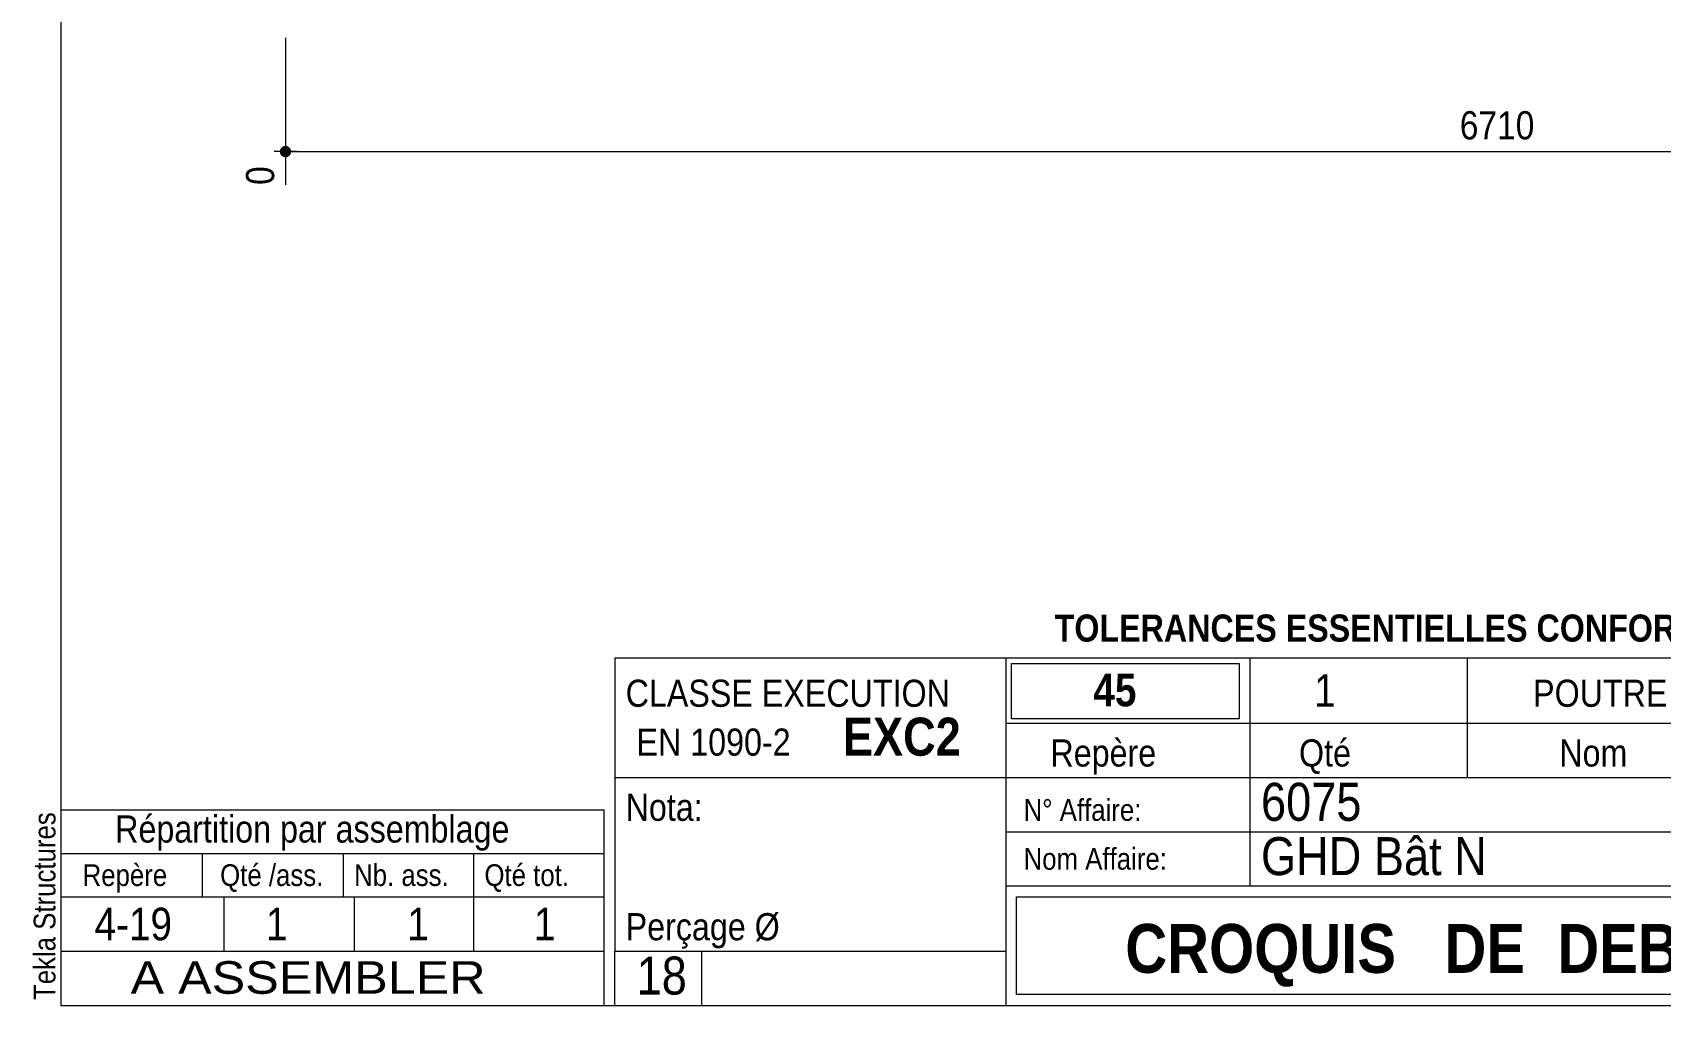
# Model space of a CAD drawing. Header units: millimetres. Extents: x 2 to 287, y 5 to 195.
# Drawn here: x 2.4 to 152.3, y 5 to 94.6 of the extents above; entities that cross this region are included whole.
import ezdxf

# ---------------------------------------------------------------- set-up
doc = ezdxf.new("R2010")
doc.units = ezdxf.units.MM
for name, color, linetype, lineweight in [('Autre type objet', 1, 'Continuous', 0), ('Cotation', 7, 'Continuous', 0), ('Feuille dessin', 5, 'Continuous', 0)]:
    doc.layers.add(name, color=color, linetype=linetype, lineweight=lineweight)
doc.styles.add('ARIAL', font='ARIAL.TTF')
doc.styles.add('ARIAL_BOLD', font='ARIALBD.TTF')
doc.styles.add('ARIAL_NARROW', font='ARIAL.TTF')

# ---------------------------------------------------------------- blocks, each defined once
blk = doc.blocks.new('*A23')
at = {"layer": 'Feuille dessin', "linetype": 'Continuous', "lineweight": 0}
for p, q in [((5, 195), (5, 5)), ((5, 5), (282, 5))]:
    blk.add_line(p, q, dxfattribs=at)
at = {"layer": 'Feuille dessin', "style": 'ARIAL', "width": 0.85}
blk.add_text('Tekla Structures', height=2, rotation=90, dxfattribs=at).set_placement((4.5, 5.5))
blk = doc.blocks.new('*A24')
at = {"layer": 'Autre type objet', "linetype": 'Continuous', "lineweight": 0}
for p, q in [((5, 23), (55, 23)), ((5, 23), (5, 15)), ((55, 23), (55, 15)), ((5, 19), (55, 19)), ((18, 19), (18, 15)), ((31, 19), (31, 15)), ((43, 19), (43, 15)), ((5, 15), (55, 15)), ((5, 15), (5, 10)), ((20, 15), (20, 10)), ((32, 15), (32, 10)), ((43, 15), (43, 10)), ((55, 15), (55, 10)), ((5, 10), (55, 10))]:
    blk.add_line(p, q, dxfattribs=at)
at = {"layer": 'Autre type objet', "style": 'ARIAL', "width": 0.85}
for s, height, p in [('Répartition par assemblage', 2.5, (10, 20)), ('Repère', 2, (7, 16)), ('Qté /ass.', 2, (19.663086, 16)), ('Nb. ass.', 2, (32, 16)), ('Qté tot.', 2, (44, 16)), ('4-19', 3, (8.103027, 11)), ('1', 3, (23.885986, 11)), ('1', 3, (36.889404, 11)), ('1', 3, (48.551514, 11))]:
    blk.add_text(s, height=height, dxfattribs=at).set_placement(p)
blk = doc.blocks.new('*A26')
at = {"layer": 'Autre type objet', "linetype": 'Continuous', "lineweight": 0}
for p, q in [((56, 37), (92, 37)), ((56, 37), (56, 10)), ((92, 37), (92, 10)), ((56, 26), (92, 26)), ((56, 10), (92, 10)), ((56, 5), (56, 10)), ((64, 5), (64, 10)), ((56, 5), (64, 5))]:
    blk.add_line(p, q, dxfattribs=at)
at = {"layer": 'Autre type objet', "width": 0.85}
for s, height, style, p in [('CLASSE EXECUTION', 2.5, 'ARIAL', (57, 32.5)), ('EXC2', 3.5, 'ARIAL_BOLD', (77, 28)), ('EN 1090-2', 2.5, 'ARIAL', (58, 28)), ('Nota:', 2.5, 'ARIAL', (57, 22)), ('Perçage Ø', 2.5, 'ARIAL', (57, 11)), ('18', 3.5, 'ARIAL_NARROW', (58.014234, 6))]:
    blk.add_text(s, height=height, dxfattribs=dict(at, style=style)).set_placement(p)
blk = doc.blocks.new('*A27')
at = {"layer": 'Autre type objet', "linetype": 'Continuous', "lineweight": 0}
for p, q in [((92, 37), (282, 37)), ((92, 37), (92, 31)), ((92.51953, 36.5), (113.5, 36.5)), ((92.51953, 31.394341), (92.51953, 36.5)), ((113.5, 36.5), (113.5, 31.394341)), ((114.5, 31), (114.5, 37)), ((134.5, 31), (134.5, 37)), ((92, 31), (282, 31)), ((92, 31), (92, 5)), ((113.5, 31.394341), (92.51953, 31.394341)), ((114.5, 16), (114.5, 31)), ((134.5, 26), (134.5, 31)), ((92, 26), (282, 26)), ((92, 21), (241.327069, 20.935451)), ((92, 16), (181, 16)), ((93, 15), (180, 15)), ((93, 6), (93, 15)), ((180, 6), (93, 6)), ((92, 5), (282, 5))]:
    blk.add_line(p, q, dxfattribs=at)
at = {"layer": 'Autre type objet', "width": 0.85}
for s, height, style, p in [('TOLERANCES ESSENTIELLES CONFORMES A LA NORME 1090-1', 2.5, 'ARIAL_BOLD', (96.5, 38.5)), ('45', 3, 'ARIAL_BOLD', (100.064045, 32.540141)), ('1', 3, 'ARIAL', (120.389893, 32.5)), ('POUTRE', 2.5, 'ARIAL', (140.551758, 32.5)), ('Repère', 2.5, 'ARIAL', (96.112978, 27)), ('Qté', 2.5, 'ARIAL', (119, 27)), ('Nom', 2.5, 'ARIAL', (142.961426, 27)), ('6075', 3.5, 'ARIAL', (115.5, 22)), ('N° Affaire:', 2, 'ARIAL', (93.640566, 22)), ('Nom Affaire:', 2, 'ARIAL', (93.640566, 17.5)), ('GHD Bât N', 3.5, 'ARIAL', (115.5, 17)), ('CROQUIS   DE  DEBIT', 4.5, 'ARIAL_BOLD', (103, 8))]:
    blk.add_text(s, height=height, dxfattribs=dict(at, style=style)).set_placement(p)
blk = doc.blocks.new('*A28')
at = {"layer": 'Autre type objet', "linetype": 'Continuous', "lineweight": 0}
for p, q in [((5, 10), (55, 10)), ((5, 10), (5, 5)), ((55, 10), (55, 5)), ((5, 5), (55, 5))]:
    blk.add_line(p, q, dxfattribs=at)
at = {"layer": 'Autre type objet', "style": 'ARIAL', "width": 1.105}
blk.add_text('A ASSEMBLER', height=3, dxfattribs=at).set_placement((11.423651, 6.073465))
blk = doc.blocks.new('*A64')
at = {"layer": 'Cotation'}
blk.add_hatch(color=256, dxfattribs=at).paths.add_polyline_path([(25.65, 83.11), (25.63, 83.11), (25.6, 83.11), (25.58, 83.12), (25.55, 83.12), (25.53, 83.13), (25.5, 83.14), (25.48, 83.15), (25.46, 83.16), (25.43, 83.17), (25.41, 83.18), (25.39, 83.2), (25.37, 83.21), (25.35, 83.23), (25.33, 83.24), (25.31, 83.26), (25.29, 83.28), (25.28, 83.3), (25.26, 83.32), (25.25, 83.34), (25.23, 83.36), (25.22, 83.38), (25.21, 83.41), (25.2, 83.43), (25.19, 83.45), (25.18, 83.48), (25.18, 83.5), (25.17, 83.53), (25.17, 83.55), (25.16, 83.58), (25.16, 83.6), (25.16, 83.63), (25.16, 83.65), (25.16, 83.68), (25.17, 83.7), (25.17, 83.73), (25.18, 83.75), (25.18, 83.78), (25.19, 83.8), (25.2, 83.83), (25.21, 83.85), (25.22, 83.87), (25.23, 83.9), (25.25, 83.92), (25.26, 83.94), (25.28, 83.96), (25.29, 83.98), (25.31, 84), (25.33, 84.01), (25.35, 84.03), (25.37, 84.05), (25.39, 84.06), (25.41, 84.07), (25.43, 84.09), (25.46, 84.1), (25.48, 84.11), (25.5, 84.12), (25.53, 84.13), (25.55, 84.13), (25.58, 84.14), (25.6, 84.14), (25.63, 84.15), (25.65, 84.15), (25.68, 84.15), (25.71, 84.15), (25.73, 84.15), (25.76, 84.14), (25.78, 84.14), (25.81, 84.13), (25.83, 84.13), (25.86, 84.12), (25.88, 84.11), (25.9, 84.1), (25.93, 84.09), (25.95, 84.07), (25.97, 84.06), (25.99, 84.05), (26.01, 84.03), (26.03, 84.01), (26.05, 84), (26.07, 83.98), (26.08, 83.96), (26.1, 83.94), (26.11, 83.92), (26.13, 83.9), (26.14, 83.87), (26.15, 83.85), (26.16, 83.83), (26.17, 83.8), (26.18, 83.78), (26.18, 83.75), (26.19, 83.73), (26.19, 83.7), (26.2, 83.68), (26.2, 83.65), (26.2, 83.63), (26.2, 83.6), (26.2, 83.58), (26.19, 83.55), (26.19, 83.53), (26.18, 83.5), (26.18, 83.48), (26.17, 83.45), (26.16, 83.43), (26.15, 83.41), (26.14, 83.38), (26.13, 83.36), (26.11, 83.34), (26.1, 83.32), (26.08, 83.3), (26.07, 83.28), (26.05, 83.26), (26.03, 83.24), (26.01, 83.23), (25.99, 83.21), (25.97, 83.2), (25.95, 83.18), (25.93, 83.17), (25.9, 83.16), (25.88, 83.15), (25.86, 83.14), (25.83, 83.13), (25.81, 83.12), (25.78, 83.12), (25.76, 83.11), (25.73, 83.11), (25.71, 83.11), (25.68, 83.11)], flags=17)
at = {"layer": 'Cotation', "linetype": 'Continuous', "lineweight": 0}
for p, q in [((25.68, 94.09), (25.68, 80.56)), ((25.68, 84.67), (25.68, 82.59)), ((26.72, 83.63), (24.64, 83.63)), ((25.68, 83.63), (24.64, 83.63)), ((25.68, 83.63), (249.63, 83.63))]:
    blk.add_line(p, q, dxfattribs=at)
at = {"layer": 'Cotation'}
blk.add_point((25.68, 83.63), dxfattribs=at)
at = {"layer": 'Cotation', "style": 'ARIAL', "width": 0.85}
blk.add_text('6710', height=2.6, dxfattribs=at).set_placement((133.8, 84.75))
blk.add_text('0', height=2.6, rotation=90.0002, dxfattribs=at).set_placement((24.64, 80.56))

msp = doc.modelspace()

# ---------------------------------------------------------------- block references
at = {"lineweight": 0}
for name in ['*A23', '*A64', '*A27', '*A26', '*A24', '*A28']:
    msp.add_blockref(name, (0, 0), dxfattribs=at)

doc.saveas('drawing.dxf')
